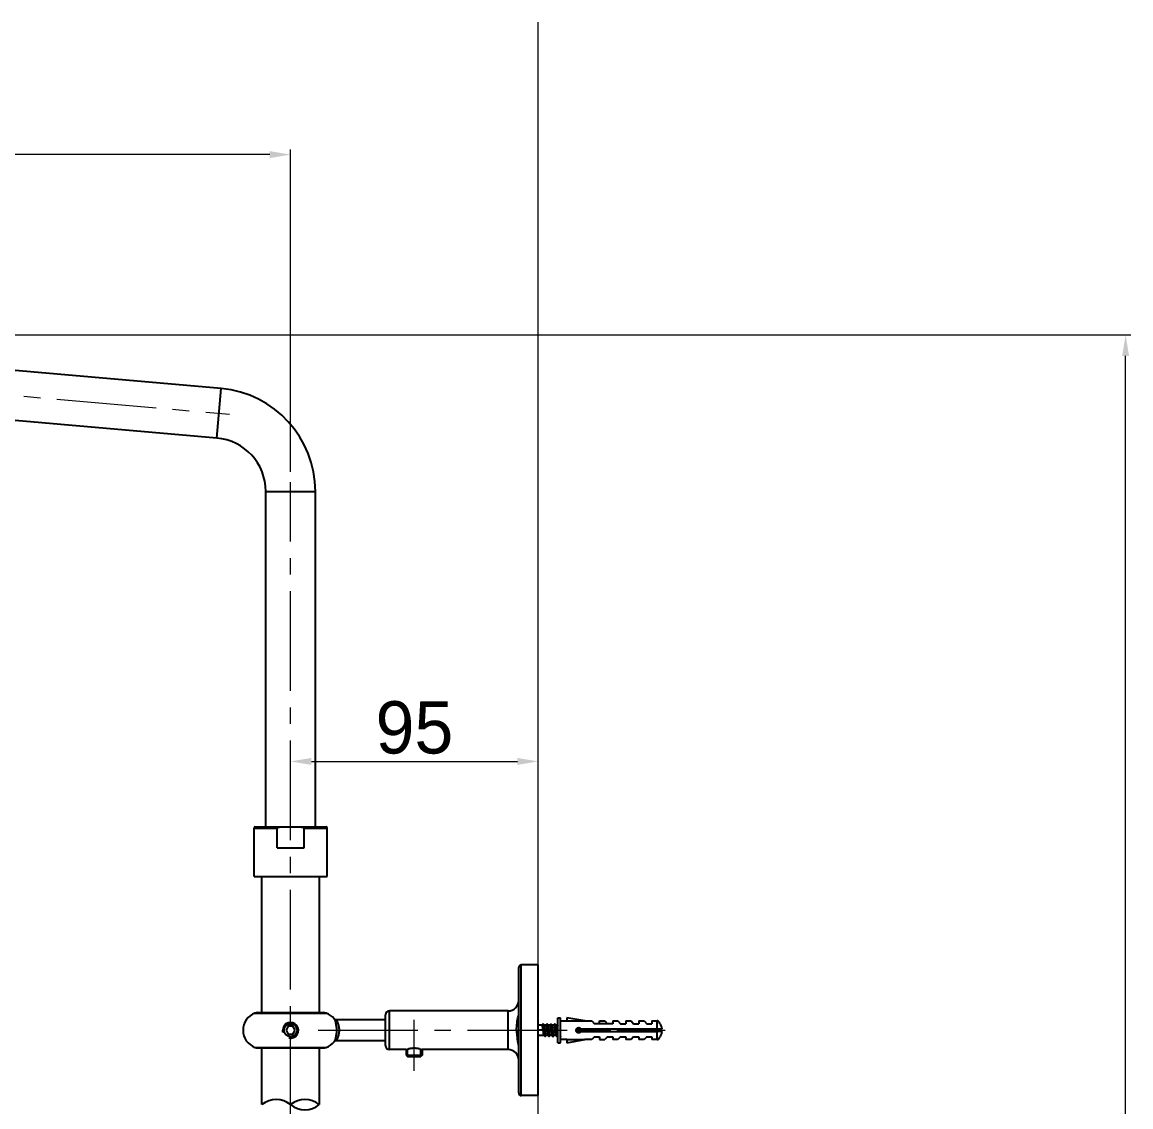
# Model space of a CAD drawing. Extents: x 0 to 3160, y 0 to 2315.
# Drawn here: x 1993.9 to 2418.2, y 1040.7 to 1455.8 of the extents above; entities that cross this region are included whole.
import ezdxf

# ---------------------------------------------------------------- set-up
doc = ezdxf.new("R2010")
doc.units = 0
doc.header["$LTSCALE"] = 4
doc.header["$MEASUREMENT"] = 0
doc.header["$PDMODE"] = 3
doc.header["$PDSIZE"] = -10
doc.linetypes.add('CENTER2', pattern=[28.575, 19.05, -3.175, 3.175, -3.175])
doc.layers.get('0').update_dxf_attribs({"linetype": 'CONTINUOUS'})
doc.layers.get('DEFPOINTS').update_dxf_attribs({"linetype": 'CONTINUOUS'})
doc.layers.add('1', color=7, linetype='CONTINUOUS', true_color=0xffffff)
doc.layers.add('Cneter', color=1, linetype='CENTER2', lineweight=13)
doc.layers.add('치수선', color=7, linetype='CONTINUOUS', lineweight=20)
doc.layers.add('DEF_LAYER_ASSEM_MEMBER', color=7, linetype='CONTINUOUS')
doc.styles.add('Daelim Dimension', font='')
doc.styles.get('Daelim Dimension').set_extended_font_data('나눔고딕')
doc.dimstyles.new('DEFAULT', dxfattribs={"dimscale": 2, "dimtxt": 2, "dimasz": 2, "dimexe": 0, "dimexo": 2, "dimgap": 1, "dimtad": 1, "dimdec": 1, "dimzin": 9, "dimdsep": 46, "dimtxsty": 'Daelim Dimension', "dimcen": 0.5, "dimclrd": 252, "dimclre": 252, "dimclrt": 3, "dimadec": 1, "dimazin": 0, "dimtfac": 1, "dimtdec": 1, "dimtix": 1, "dimtmove": 0, "dimatfit": 3, "dimfxl": 1, "dimtolj": 1, "dimtzin": 1, "dimlwd": 9, "dimlwe": 9, "dimarcsym": 0})

# ---------------------------------------------------------------- blocks, each defined once
blk = doc.blocks.new('*D1')
at = {"color": 5, "lineweight": 9, "ltscale": 0.5, "transparency": 16777216}
for p, q in [((1689.25, 1258.51), (1689.25, 1407.09)), ((2088.61, 1405.09), (1697.25, 1405.09)), ((2096.61, 1283.72), (2096.61, 1407.09))]:
    blk.add_line(p, q, dxfattribs=at)
at = {"color": 5, "ltscale": 0.5, "transparency": 16777216}
for points in [[(1697.25, 1406.42), (1697.25, 1403.75), (1689.25, 1405.09)], [(2088.61, 1406.42), (2088.61, 1403.75), (2096.61, 1405.09)]]:
    blk.add_solid(points, dxfattribs=at)
at = {"layer": 'DEFPOINTS', "color": 0, "ltscale": 0.5, "transparency": 16777216}
for p in [(1689.25, 1405.09), (2096.61, 1279.72), (1689.25, 1254.51)]:
    blk.add_point(p, dxfattribs=at)
at = {"color": 7, "ltscale": 0.5, "transparency": 16777216, "insert": (1892.93, 1417.9), "char_height": 20, "attachment_point": 5, "style": 'Daelim Dimension'}
blk.add_mtext('\\A1;400', dxfattribs=at)
blk = doc.blocks.new('*D2')
at = {"color": 5, "lineweight": 9, "ltscale": 0.5, "transparency": 16777216}
for p, q in [((1741.3, 1336.08), (2418.23, 1336.08)), ((2416.23, 461.47), (2416.23, 1328.08)), ((2221.41, 453.47), (2418.23, 453.47))]:
    blk.add_line(p, q, dxfattribs=at)
at = {"color": 5, "ltscale": 0.5, "transparency": 16777216}
for points in [[(2414.9, 1328.08), (2417.56, 1328.08), (2416.23, 1336.08)], [(2414.9, 461.47), (2417.56, 461.47), (2416.23, 453.47)]]:
    blk.add_solid(points, dxfattribs=at)
at = {"layer": 'DEFPOINTS', "color": 0, "ltscale": 0.5, "transparency": 16777216}
for p in [(1737.3, 1336.08), (2416.23, 1336.08), (2217.41, 453.47)]:
    blk.add_point(p, dxfattribs=at)
at = {"color": 7, "ltscale": 0.5, "transparency": 16777216, "insert": (2400.52, 893.01), "char_height": 20, "attachment_point": 5, "rotation": 90, "style": 'Daelim Dimension'}
blk.add_mtext('\\A1;(1140)', dxfattribs=at)
blk = doc.blocks.new('*D5')
at = {"color": 5, "lineweight": 9, "ltscale": 0.5, "transparency": 16777216}
for p, q in [((2096.61, 1167.09), (2096.61, 1174.89)), ((2104.61, 1172.89), (2183.41, 1172.89)), ((2191.41, 1168.82), (2191.41, 1174.89))]:
    blk.add_line(p, q, dxfattribs=at)
at = {"color": 5, "ltscale": 0.5, "transparency": 16777216}
for points in [[(2104.61, 1174.23), (2104.61, 1171.56), (2096.61, 1172.89)], [(2183.41, 1174.23), (2183.41, 1171.56), (2191.41, 1172.89)]]:
    blk.add_solid(points, dxfattribs=at)
at = {"layer": 'DEFPOINTS', "color": 0, "ltscale": 0.5, "transparency": 16777216}
for p in [(2191.41, 1172.89), (2096.61, 1163.09), (2191.41, 1164.82)]:
    blk.add_point(p, dxfattribs=at)
at = {"color": 7, "ltscale": 0.5, "transparency": 16777216, "insert": (2144.01, 1185.78), "char_height": 20, "attachment_point": 5, "style": 'Daelim Dimension'}
blk.add_mtext('\\A1;95', dxfattribs=at)

msp = doc.modelspace()

# ---------------------------------------------------------------- linework, layer by layer
at = {"ltscale": 0.5}
for centre, start, end in [((2091.11, 1034.99), 50.0338, 129.9662), ((2102.11, 1034.99), 50.0338, 129.9662), ((2102.11, 1048.12), 230.0338, 309.9662)]:
    msp.add_arc(centre, 8.56, start, end, dxfattribs=at)
at = {"layer": '1', "color": 7, "linetype": 'Continuous'}
for p, q in [((2183.81, 1075.5), (2183.81, 1064.55)), ((2198.91, 1074.83), (2199.91, 1074.83)), ((2198.91, 1065.23), (2198.91, 1074.83)), ((2199.91, 1065.23), (2199.91, 1074.83)), ((2209.29, 1073.61), (2202.41, 1074.83)), ((2202.41, 1074.83), (2202.41, 1073.61)), ((2192.92, 1071.92), (2191.41, 1071.92)), ((2193.29, 1070.03), (2191.41, 1070.03)), ((2194.42, 1071.92), (2193.51, 1071.92)), ((2193.85, 1070.03), (2194.79, 1070.03)), ((2195.92, 1071.92), (2195.01, 1071.92)), ((2195.35, 1070.03), (2196.29, 1070.03)), ((2197.42, 1071.92), (2196.51, 1071.92)), ((2196.85, 1070.03), (2197.79, 1070.03)), ((2198.91, 1071.92), (2197.98, 1071.92)), ((2198.35, 1070.03), (2198.91, 1070.03)), ((2199.91, 1073.63), (2202.41, 1073.63)), ((2202.41, 1073.61), (2209.29, 1073.61)), ((2205.92, 1070.03), (2206.79, 1070.03)), ((2207.35, 1070.03), (2208.29, 1070.03)), ((2207.78, 1070.53), (2236.91, 1070.53)), ((2207.78, 1069.53), (2236.91, 1069.53)), ((2208.85, 1070.03), (2209.79, 1070.03)), ((2209.22, 1073.63), (2211.91, 1073.63)), ((2210.35, 1070.03), (2211.29, 1070.03)), ((2211.85, 1070.03), (2212.83, 1070.03)), ((2211.91, 1073.63), (2212.91, 1072.53)), ((2219.91, 1072.53), (2212.91, 1072.53)), ((2213.33, 1070.03), (2214.15, 1070.03)), ((2214.15, 1070.53), (2214.15, 1070.03)), ((2214.15, 1070.03), (2214.15, 1069.53)), ((2214.82, 1070.03), (2215.9, 1070.03)), ((2214.91, 1073.63), (2216.91, 1073.63)), ((2214.91, 1072.53), (2214.91, 1073.63)), ((2216.35, 1070.03), (2217.53, 1070.03)), ((2216.91, 1073.63), (2217.91, 1072.53)), ((2219.15, 1070.03), (2217.73, 1070.03)), ((2219.15, 1070.03), (2217.83, 1070.53)), ((2217.83, 1069.53), (2217.86, 1069.54)), ((2217.95, 1069.63), (2217.9, 1069.53)), ((2217.92, 1069.56), (2219.15, 1070.03)), ((2219.91, 1073.63), (2221.91, 1073.63)), ((2219.91, 1073.63), (2219.91, 1072.53)), ((2221.91, 1073.63), (2222.91, 1072.53)), ((2222.91, 1072.53), (2224.91, 1072.53)), ((2224.91, 1073.63), (2226.91, 1073.63)), ((2224.91, 1073.63), (2224.91, 1072.53)), ((2226.91, 1073.63), (2227.91, 1072.53)), ((2227.91, 1072.53), (2229.91, 1072.53)), ((2229.91, 1073.63), (2231.91, 1073.63)), ((2229.91, 1073.63), (2229.91, 1072.53)), ((2231.91, 1073.63), (2232.91, 1072.53)), ((2232.91, 1072.53), (2234.91, 1072.53)), ((2234.91, 1073.63), (2236.91, 1073.63)), ((2234.91, 1073.63), (2234.91, 1072.53)), ((2236.91, 1070.53), (2236.91, 1073.63)), ((2236.91, 1066.43), (2236.91, 1069.53)), ((2191.41, 1068.14), (2193.65, 1068.14)), ((2194.22, 1068.14), (2195.15, 1068.14)), ((2195.72, 1068.14), (2196.65, 1068.14)), ((2197.22, 1068.14), (2198.15, 1068.14)), ((2198.72, 1068.14), (2198.91, 1068.14)), ((2198.91, 1065.23), (2199.91, 1065.23)), ((2202.41, 1066.43), (2199.91, 1066.43)), ((2202.41, 1066.44), (2209.29, 1066.44)), ((2202.41, 1066.44), (2202.41, 1065.23)), ((2202.41, 1065.23), (2209.29, 1066.44)), ((2211.91, 1066.43), (2209.22, 1066.43)), ((2212.91, 1067.53), (2211.91, 1066.43)), ((2212.91, 1067.53), (2214.91, 1067.53)), ((2214.91, 1067.53), (2214.91, 1066.43)), ((2214.91, 1066.43), (2216.91, 1066.43)), ((2217.91, 1067.53), (2216.91, 1066.43)), ((2217.91, 1067.53), (2219.91, 1067.53)), ((2219.91, 1067.53), (2219.91, 1066.43)), ((2221.91, 1066.43), (2219.91, 1066.43)), ((2222.91, 1067.53), (2221.91, 1066.43)), ((2222.91, 1067.53), (2224.91, 1067.53)), ((2224.91, 1067.53), (2224.91, 1066.43)), ((2226.91, 1066.43), (2224.91, 1066.43)), ((2227.91, 1067.53), (2226.91, 1066.43)), ((2227.91, 1067.53), (2229.91, 1067.53)), ((2229.91, 1067.53), (2229.91, 1066.43)), ((2231.91, 1066.43), (2229.91, 1066.43)), ((2232.91, 1067.53), (2231.91, 1066.43)), ((2232.91, 1067.53), (2234.91, 1067.53)), ((2234.91, 1067.53), (2234.91, 1066.43)), ((2236.91, 1066.43), (2234.91, 1066.43))]:
    msp.add_line(p, q, dxfattribs=at)
at = {"layer": '1', "color": 7, "linetype": 'Continuous', "extrusion": (0, 0, -1)}
for centre, radius, start, end in [((-2204.9, 1070.03), 21.79, 0, 14.5546), ((-2184.29, 1064.68), 0.5, 320.0309, 345.4454)]:
    msp.add_arc(centre, radius, start, end, dxfattribs=at)
at = {"layer": '1', "color": 7, "linetype": 'Continuous'}
for centre, radius, start, end in [((2184.29, 1075.38), 0.5, 140.0309, 165.4454), ((2204.9, 1070.03), 21.79, 180, 194.5546)]:
    msp.add_arc(centre, radius, start, end, dxfattribs=at)
for points, degree in [([(2193.23, 1072.4), (2193.05, 1072.14), (2192.87, 1071.88)], 2), ([(2193.55, 1071.82), (2193.44, 1072.08), (2193.33, 1072.35)], 2), ([(2194.73, 1072.4), (2194.55, 1072.14), (2194.37, 1071.88)], 2), ([(2195.05, 1071.81), (2194.94, 1072.07), (2194.83, 1072.33)], 2), ([(2196.23, 1072.4), (2196.05, 1072.14), (2195.87, 1071.88)], 2), ([(2196.55, 1071.8), (2196.44, 1072.06), (2196.33, 1072.33)], 2), ([(2197.71, 1072.36), (2197.61, 1072.21), (2197.5, 1072.06), (2197.4, 1071.91)], 3), ([(2198.1, 1071.64), (2198, 1071.87), (2197.89, 1072.11)], 2), ([(2198.9, 1071.92), (2198.89, 1071.9), (2198.88, 1071.89)], 2), ([(2208.29, 1070.03), (2208.27, 1070.2), (2208.25, 1070.37), (2208.23, 1070.53)], 3), ([(2208.85, 1070.03), (2208.87, 1069.86), (2208.89, 1069.69), (2208.91, 1069.52)], 3), ([(2209.79, 1070.03), (2209.77, 1070.2), (2209.75, 1070.37), (2209.73, 1070.53)], 3), ([(2210.09, 1070.53), (2210.12, 1070.2), (2210.16, 1069.86), (2210.19, 1069.52)], 3), ([(2210.34, 1070.03), (2210.37, 1069.86), (2210.39, 1069.69), (2210.41, 1069.52)], 3), ([(2211.29, 1070.03), (2211.27, 1070.2), (2211.25, 1070.37), (2211.23, 1070.53)], 3), ([(2211.85, 1070.03), (2211.87, 1069.86), (2211.89, 1069.69), (2211.91, 1069.52)], 3), ([(2213.26, 1070.53), (2213.28, 1070.37), (2213.31, 1070.2), (2213.33, 1070.03)], 3), ([(2217.73, 1070.03), (2217.74, 1070.02), (2217.75, 1070), (2217.76, 1069.97), (2217.77, 1069.94), (2217.78, 1069.92), (2217.79, 1069.89), (2217.8, 1069.87), (2217.81, 1069.85), (2217.82, 1069.83), (2217.82, 1069.81), (2217.83, 1069.8), (2217.84, 1069.78), (2217.85, 1069.77), (2217.86, 1069.76), (2217.86, 1069.74), (2217.87, 1069.73), (2217.87, 1069.72), (2217.88, 1069.71), (2217.89, 1069.71), (2217.89, 1069.7), (2217.9, 1069.69), (2217.9, 1069.69), (2217.9, 1069.68), (2217.91, 1069.68), (2217.91, 1069.67), (2217.92, 1069.67), (2217.92, 1069.66), (2217.92, 1069.66), (2217.93, 1069.66), (2217.93, 1069.65), (2217.93, 1069.65), (2217.93, 1069.65), (2217.94, 1069.65), (2217.94, 1069.64), (2217.94, 1069.64), (2217.94, 1069.64), (2217.94, 1069.64), (2217.94, 1069.64), (2217.95, 1069.64), (2217.95, 1069.64), (2217.95, 1069.64), (2217.95, 1069.63), (2217.95, 1069.63)], 3), ([(2193.62, 1068.17), (2193.8, 1067.91), (2193.98, 1067.65)], 2), ([(2195.12, 1068.17), (2195.31, 1067.91), (2195.49, 1067.65)], 2), ([(2196.62, 1068.18), (2196.8, 1067.91), (2196.99, 1067.65)], 2), ([(2198.11, 1068.19), (2198.29, 1067.93), (2198.47, 1067.67)], 2), ([(2199.91, 1067.76), (2199.94, 1067.71), (2199.98, 1067.65)], 2)]:
    msp.add_open_spline(points, degree=degree, dxfattribs=at)
for points, knots in [([(2193.29, 1070.03), (2193.27, 1070.24), (2193.24, 1070.46), (2193.19, 1070.86), (2193.16, 1071.05), (2193.1, 1071.38), (2193.08, 1071.52), (2193.02, 1071.75), (2193, 1071.83), (2192.95, 1071.9), (2192.94, 1071.91), (2192.92, 1071.92)], [0, 0, 0, 0, 0.216577, 0.216577, 0.433143, 0.433143, 0.649739, 0.649739, 0.866295, 0.866295, 1, 1, 1, 1]), ([(2193.19, 1072.31), (2193.23, 1072.43), (2193.32, 1072.5), (2193.46, 1071.82), (2193.61, 1070.35), (2193.76, 1068.76), (2193.92, 1067.67), (2194.07, 1067.53), (2194.16, 1068.03), (2194.21, 1068.36)], [0, 0, 0, 0, 0.109813, 0.26107, 0.412326, 0.563583, 0.714839, 0.866096, 1, 1, 1, 1]), ([(2193.67, 1068.14), (2193.66, 1068.14), (2193.65, 1068.14), (2193.61, 1068.18), (2193.58, 1068.25), (2193.53, 1068.44), (2193.5, 1068.57), (2193.45, 1068.88), (2193.42, 1069.06), (2193.37, 1069.45), (2193.34, 1069.66), (2193.31, 1069.92), (2193.3, 1069.98), (2193.29, 1070.03)], [0, 0, 0, 0, 0.082912, 0.082912, 0.299357, 0.299357, 0.515868, 0.515868, 0.732315, 0.732315, 0.948817, 0.948817, 1, 1, 1, 1]), ([(2193.47, 1071.92), (2193.48, 1071.92), (2193.49, 1071.91), (2193.53, 1071.87), (2193.56, 1071.81), (2193.61, 1071.61), (2193.64, 1071.48), (2193.69, 1071.18), (2193.72, 1070.99), (2193.77, 1070.6), (2193.8, 1070.39), (2193.83, 1070.13), (2193.84, 1070.08), (2193.85, 1070.03)], [0, 0, 0, 0, 0.082916, 0.082916, 0.299429, 0.299429, 0.515901, 0.515901, 0.732415, 0.732415, 0.948885, 0.948885, 1, 1, 1, 1]), ([(2193.85, 1070.03), (2193.87, 1069.81), (2193.9, 1069.6), (2193.95, 1069.2), (2193.98, 1069), (2194.03, 1068.67), (2194.06, 1068.53), (2194.12, 1068.31), (2194.14, 1068.22), (2194.2, 1068.14), (2194.22, 1068.13), (2194.28, 1068.18), (2194.31, 1068.25), (2194.33, 1068.34), (2194.33, 1068.35), (2194.33, 1068.35)], [0, 0, 0, 0, 0.16626, 0.16626, 0.332548, 0.332548, 0.498846, 0.498846, 0.66514, 0.66514, 0.831433, 0.831433, 0.997734, 0.997734, 1, 1, 1, 1]), ([(2194.79, 1070.03), (2194.77, 1070.24), (2194.74, 1070.46), (2194.69, 1070.86), (2194.66, 1071.05), (2194.6, 1071.38), (2194.58, 1071.52), (2194.52, 1071.75), (2194.5, 1071.83), (2194.45, 1071.9), (2194.44, 1071.91), (2194.42, 1071.92)], [0, 0, 0, 0, 0.216533, 0.216533, 0.4331, 0.4331, 0.649732, 0.649732, 0.866301, 0.866301, 1, 1, 1, 1]), ([(2194.7, 1072.32), (2194.74, 1072.46), (2194.84, 1072.46), (2194.99, 1071.52), (2195.15, 1069.96), (2195.3, 1068.43), (2195.45, 1067.54), (2195.59, 1067.63), (2195.68, 1068.13), (2195.71, 1068.38)], [0, 0, 0, 0, 0.141438, 0.292818, 0.444197, 0.595577, 0.746957, 0.898337, 1, 1, 1, 1]), ([(2195.17, 1068.14), (2195.16, 1068.14), (2195.15, 1068.14), (2195.11, 1068.18), (2195.08, 1068.25), (2195.03, 1068.44), (2195, 1068.57), (2194.95, 1068.88), (2194.92, 1069.06), (2194.87, 1069.45), (2194.84, 1069.66), (2194.81, 1069.92), (2194.8, 1069.98), (2194.79, 1070.03)], [0, 0, 0, 0, 0.082872, 0.082872, 0.299351, 0.299351, 0.515817, 0.515817, 0.732312, 0.732312, 0.948769, 0.948769, 1, 1, 1, 1]), ([(2194.97, 1071.92), (2194.98, 1071.92), (2194.99, 1071.91), (2195.03, 1071.87), (2195.06, 1071.81), (2195.11, 1071.61), (2195.14, 1071.48), (2195.19, 1071.18), (2195.22, 1070.99), (2195.27, 1070.6), (2195.3, 1070.39), (2195.33, 1070.13), (2195.34, 1070.08), (2195.35, 1070.03)], [0, 0, 0, 0, 0.082879, 0.082879, 0.29936, 0.29936, 0.515857, 0.515857, 0.732346, 0.732346, 0.948836, 0.948836, 1, 1, 1, 1]), ([(2195.35, 1070.03), (2195.37, 1069.81), (2195.4, 1069.6), (2195.45, 1069.2), (2195.48, 1069), (2195.53, 1068.67), (2195.56, 1068.53), (2195.62, 1068.31), (2195.64, 1068.22), (2195.7, 1068.14), (2195.72, 1068.13), (2195.78, 1068.18), (2195.81, 1068.25), (2195.83, 1068.34), (2195.83, 1068.35), (2195.83, 1068.35)], [0, 0, 0, 0, 0.166273, 0.166273, 0.332557, 0.332557, 0.498874, 0.498874, 0.665156, 0.665156, 0.831471, 0.831471, 0.997754, 0.997754, 1, 1, 1, 1]), ([(2196.29, 1070.03), (2196.27, 1070.24), (2196.24, 1070.46), (2196.19, 1070.86), (2196.16, 1071.05), (2196.11, 1071.38), (2196.08, 1071.52), (2196.02, 1071.75), (2196, 1071.83), (2195.94, 1071.92), (2195.92, 1071.93), (2195.86, 1071.87), (2195.83, 1071.81), (2195.81, 1071.71), (2195.81, 1071.71), (2195.81, 1071.71)], [0, 0, 0, 0, 0.166251, 0.166251, 0.332541, 0.332541, 0.49882, 0.49882, 0.665122, 0.665122, 0.831394, 0.831394, 0.997707, 0.997707, 1, 1, 1, 1]), ([(2196.2, 1072.33), (2196.21, 1072.35), (2196.27, 1072.49), (2196.38, 1072.33), (2196.53, 1071.19), (2196.68, 1069.58), (2196.84, 1068.15), (2196.99, 1067.47), (2197.11, 1067.73), (2197.17, 1068.11), (2197.18, 1068.19)], [0, 0, 0, 0, 0.024536, 0.180475, 0.336414, 0.492353, 0.648292, 0.804231, 0.960171, 1, 1, 1, 1]), ([(2196.67, 1068.14), (2196.66, 1068.14), (2196.65, 1068.14), (2196.61, 1068.18), (2196.58, 1068.25), (2196.53, 1068.44), (2196.5, 1068.57), (2196.45, 1068.88), (2196.42, 1069.06), (2196.37, 1069.45), (2196.34, 1069.66), (2196.31, 1069.92), (2196.3, 1069.98), (2196.29, 1070.03)], [0, 0, 0, 0, 0.082938, 0.082938, 0.299459, 0.299459, 0.515907, 0.515907, 0.73242, 0.73242, 0.94887, 0.94887, 1, 1, 1, 1]), ([(2196.47, 1071.92), (2196.48, 1071.92), (2196.49, 1071.91), (2196.53, 1071.87), (2196.56, 1071.81), (2196.61, 1071.61), (2196.64, 1071.48), (2196.69, 1071.18), (2196.72, 1070.99), (2196.77, 1070.6), (2196.8, 1070.39), (2196.83, 1070.13), (2196.84, 1070.08), (2196.85, 1070.03)], [0, 0, 0, 0, 0.082912, 0.082912, 0.299393, 0.299393, 0.515915, 0.515915, 0.732394, 0.732394, 0.948914, 0.948914, 1, 1, 1, 1]), ([(2196.85, 1070.03), (2196.87, 1069.81), (2196.9, 1069.6), (2196.95, 1069.2), (2196.98, 1069), (2197.03, 1068.67), (2197.06, 1068.53), (2197.12, 1068.31), (2197.14, 1068.22), (2197.2, 1068.14), (2197.22, 1068.13), (2197.28, 1068.18), (2197.31, 1068.25), (2197.33, 1068.34), (2197.33, 1068.35), (2197.33, 1068.35)], [0, 0, 0, 0, 0.166313, 0.166313, 0.332607, 0.332607, 0.498897, 0.498897, 0.665186, 0.665186, 0.831483, 0.831483, 0.997767, 0.997767, 1, 1, 1, 1]), ([(2197.79, 1070.03), (2197.77, 1070.24), (2197.74, 1070.46), (2197.69, 1070.86), (2197.66, 1071.05), (2197.6, 1071.38), (2197.58, 1071.52), (2197.52, 1071.75), (2197.5, 1071.83), (2197.45, 1071.9), (2197.44, 1071.91), (2197.42, 1071.92)], [0, 0, 0, 0, 0.216651, 0.216651, 0.433312, 0.433312, 0.650033, 0.650033, 0.866684, 0.866684, 1, 1, 1, 1]), ([(2197.71, 1072.36), (2197.74, 1072.44), (2197.83, 1072.46), (2197.97, 1071.72), (2198.12, 1070.22), (2198.28, 1068.65), (2198.43, 1067.62), (2198.54, 1067.57), (2198.6, 1067.78), (2198.61, 1067.82)], [0, 0, 0, 0, 0.116681, 0.286695, 0.456709, 0.626723, 0.796737, 0.966751, 1, 1, 1, 1]), ([(2198.17, 1068.14), (2198.16, 1068.14), (2198.15, 1068.14), (2198.11, 1068.18), (2198.08, 1068.25), (2198.03, 1068.44), (2198, 1068.57), (2197.95, 1068.88), (2197.92, 1069.06), (2197.87, 1069.45), (2197.84, 1069.66), (2197.81, 1069.92), (2197.8, 1069.98), (2197.79, 1070.03)], [0, 0, 0, 0, 0.082886, 0.082886, 0.299333, 0.299333, 0.51583, 0.51583, 0.732286, 0.732286, 0.948773, 0.948773, 1, 1, 1, 1]), ([(2197.97, 1071.92), (2197.98, 1071.92), (2197.99, 1071.91), (2198.02, 1071.88), (2198.05, 1071.82), (2198.1, 1071.64), (2198.13, 1071.51), (2198.18, 1071.21), (2198.21, 1071.03), (2198.27, 1070.65), (2198.29, 1070.44), (2198.33, 1070.16), (2198.34, 1070.09), (2198.35, 1070.03)], [0, 0, 0, 0, 0.067651, 0.067651, 0.284224, 0.284224, 0.500777, 0.500777, 0.717357, 0.717357, 0.933907, 0.933907, 1, 1, 1, 1]), ([(2198.35, 1070.03), (2198.37, 1069.81), (2198.4, 1069.6), (2198.45, 1069.2), (2198.48, 1069), (2198.53, 1068.67), (2198.56, 1068.53), (2198.62, 1068.31), (2198.64, 1068.22), (2198.69, 1068.15), (2198.7, 1068.14), (2198.72, 1068.14)], [0, 0, 0, 0, 0.216547, 0.216547, 0.433125, 0.433125, 0.649733, 0.649733, 0.866316, 0.866316, 1, 1, 1, 1]), ([(2198.92, 1071.92), (2198.91, 1071.92), (2198.9, 1071.91), (2198.86, 1071.87), (2198.83, 1071.81), (2198.81, 1071.71), (2198.81, 1071.71), (2198.81, 1071.71)], [0, 0, 0, 0, 0.274126, 0.274126, 0.990182, 0.990182, 1, 1, 1, 1]), ([(2207.78, 1069.53), (2207.72, 1069.43), (2207.65, 1069.34), (2207.47, 1069.19), (2207.37, 1069.13), (2207.16, 1069.05), (2207.05, 1069.03), (2206.83, 1069.02), (2206.72, 1069.04), (2206.51, 1069.1), (2206.41, 1069.15), (2206.24, 1069.28), (2206.16, 1069.36), (2206.03, 1069.54), (2205.98, 1069.65), (2205.92, 1069.87), (2205.9, 1069.98), (2205.92, 1070.2), (2205.94, 1070.31), (2206.03, 1070.51), (2206.08, 1070.6), (2206.23, 1070.77), (2206.32, 1070.84), (2206.51, 1070.95), (2206.62, 1070.99), (2206.84, 1071.03), (2206.96, 1071.03), (2207.17, 1071), (2207.28, 1070.96), (2207.47, 1070.86), (2207.56, 1070.8), (2207.69, 1070.66), (2207.74, 1070.6), (2207.78, 1070.53)], [0, 0, 0, 0, 0.065161, 0.065161, 0.130339, 0.130339, 0.194977, 0.194977, 0.257251, 0.257251, 0.319114, 0.319114, 0.383058, 0.383058, 0.448416, 0.448416, 0.512353, 0.512353, 0.574344, 0.574344, 0.636718, 0.636718, 0.701199, 0.701199, 0.766469, 0.766469, 0.829755, 0.829755, 0.8914, 0.8914, 0.954269, 0.954269, 1, 1, 1, 1]), ([(2206.79, 1070.03), (2206.77, 1070.24), (2206.74, 1070.46), (2206.7, 1070.78), (2206.68, 1070.89), (2206.67, 1071)], [0, 0, 0, 0, 0.629164, 0.629164, 1, 1, 1, 1]), ([(2206.93, 1069.02), (2206.93, 1069.04), (2206.92, 1069.06), (2206.89, 1069.26), (2206.87, 1069.46), (2206.82, 1069.79), (2206.81, 1069.91), (2206.79, 1070.03)], [0, 0, 0, 0, 0.059464, 0.059464, 0.666451, 0.666451, 1, 1, 1, 1]), ([(2207.04, 1071.02), (2207.06, 1070.87), (2207.11, 1070.34), (2207.16, 1069.78), (2207.2, 1069.41)], [0, 0, 0, 0, 0.305938, 1, 1, 1, 1]), ([(2207.22, 1070.98), (2207.23, 1070.92), (2207.24, 1070.86), (2207.27, 1070.6), (2207.3, 1070.39), (2207.33, 1070.13), (2207.34, 1070.08), (2207.34, 1070.03)], [0, 0, 0, 0, 0.203396, 0.203396, 0.847895, 0.847895, 1, 1, 1, 1]), ([(2207.34, 1070.03), (2207.37, 1069.81), (2207.4, 1069.6), (2207.44, 1069.33), (2207.45, 1069.26), (2207.45, 1069.19)], [0, 0, 0, 0, 0.744047, 0.744047, 1, 1, 1, 1]), ([(2208.36, 1069.52), (2208.34, 1069.63), (2208.33, 1069.75), (2208.31, 1069.92), (2208.3, 1069.98), (2208.29, 1070.03)], [0, 0, 0, 0, 0.704609, 0.704609, 1, 1, 1, 1]), ([(2208.59, 1070.54), (2208.62, 1070.23), (2208.65, 1069.89), (2208.69, 1069.55), (2208.69, 1069.53)], [0, 0, 0, 0, 0.915262, 1, 1, 1, 1]), ([(2208.78, 1070.54), (2208.8, 1070.42), (2208.81, 1070.3), (2208.83, 1070.13), (2208.84, 1070.08), (2208.85, 1070.03)], [0, 0, 0, 0, 0.704873, 0.704873, 1, 1, 1, 1]), ([(2209.86, 1069.52), (2209.84, 1069.63), (2209.83, 1069.75), (2209.81, 1069.93), (2209.8, 1069.98), (2209.79, 1070.03)], [0, 0, 0, 0, 0.705016, 0.705016, 1, 1, 1, 1]), ([(2210.28, 1070.54), (2210.3, 1070.42), (2210.31, 1070.3), (2210.33, 1070.13), (2210.34, 1070.08), (2210.34, 1070.03)], [0, 0, 0, 0, 0.705056, 0.705056, 1, 1, 1, 1]), ([(2211.36, 1069.52), (2211.35, 1069.58), (2211.34, 1069.65), (2211.32, 1069.82), (2211.31, 1069.92), (2211.29, 1070.03)], [0, 0, 0, 0, 0.401447, 0.401447, 1, 1, 1, 1]), ([(2211.59, 1070.53), (2211.59, 1070.5), (2211.63, 1070.16), (2211.66, 1069.82), (2211.69, 1069.52)], [0, 0, 0, 0, 0.105619, 1, 1, 1, 1]), ([(2211.78, 1070.54), (2211.8, 1070.42), (2211.81, 1070.3), (2211.83, 1070.13), (2211.84, 1070.08), (2211.85, 1070.03)], [0, 0, 0, 0, 0.704764, 0.704764, 1, 1, 1, 1]), ([(2212.83, 1070.03), (2212.81, 1070.14), (2212.8, 1070.26), (2212.77, 1070.43), (2212.76, 1070.48), (2212.76, 1070.54)], [0, 0, 0, 0, 0.677968, 0.677968, 1, 1, 1, 1]), ([(2212.9, 1069.52), (2212.89, 1069.56), (2212.88, 1069.61), (2212.86, 1069.78), (2212.84, 1069.9), (2212.83, 1070.03)], [0, 0, 0, 0, 0.270903, 0.270903, 1, 1, 1, 1]), ([(2213.09, 1070.54), (2213.11, 1070.32), (2213.13, 1070.1), (2213.17, 1069.77), (2213.18, 1069.65), (2213.19, 1069.53)], [0, 0, 0, 0, 0.645139, 0.645139, 1, 1, 1, 1]), ([(2213.39, 1069.52), (2213.38, 1069.6), (2213.37, 1069.68), (2213.35, 1069.85), (2213.34, 1069.94), (2213.33, 1070.03)], [0, 0, 0, 0, 0.480663, 0.480663, 1, 1, 1, 1]), ([(2214.37, 1070.53), (2214.38, 1070.43), (2214.4, 1070.32), (2214.43, 1070.02), (2214.46, 1069.81), (2214.49, 1069.58), (2214.49, 1069.55), (2214.5, 1069.52)], [0, 0, 0, 0, 0.306369, 0.306369, 0.905653, 0.905653, 1, 1, 1, 1]), ([(2214.58, 1070.56), (2214.59, 1070.45), (2214.61, 1070.33), (2214.64, 1070), (2214.67, 1069.77), (2214.7, 1069.56)], [0, 0, 0, 0, 0.34776, 0.34776, 1, 1, 1, 1]), ([(2214.74, 1070.53), (2214.76, 1070.4), (2214.79, 1070.26), (2214.81, 1070.1), (2214.82, 1070.06), (2214.82, 1070.03)], [0, 0, 0, 0, 0.798912, 0.798912, 1, 1, 1, 1]), ([(2214.82, 1070.03), (2214.82, 1070.01), (2214.83, 1070), (2214.84, 1069.92), (2214.85, 1069.85), (2214.87, 1069.7), (2214.89, 1069.6), (2214.9, 1069.52)], [0, 0, 0, 0, 0.090296, 0.090296, 0.452609, 0.452609, 1, 1, 1, 1]), ([(2215.9, 1070.03), (2215.88, 1070.15), (2215.85, 1070.28), (2215.82, 1070.45), (2215.81, 1070.49), (2215.8, 1070.53)], [0, 0, 0, 0, 0.742619, 0.742619, 1, 1, 1, 1]), ([(2216.01, 1069.52), (2215.99, 1069.63), (2215.96, 1069.75), (2215.92, 1069.92), (2215.91, 1069.98), (2215.9, 1070.03)], [0, 0, 0, 0, 0.709321, 0.709321, 1, 1, 1, 1]), ([(2216.06, 1070.57), (2216.07, 1070.48), (2216.08, 1070.4), (2216.12, 1070.14), (2216.15, 1069.96), (2216.19, 1069.7), (2216.2, 1069.62), (2216.22, 1069.55)], [0, 0, 0, 0, 0.244182, 0.244182, 0.763734, 0.763734, 1, 1, 1, 1]), ([(2216.24, 1070.53), (2216.26, 1070.44), (2216.28, 1070.34), (2216.32, 1070.17), (2216.33, 1070.1), (2216.35, 1070.03)], [0, 0, 0, 0, 0.580213, 0.580213, 1, 1, 1, 1]), ([(2216.35, 1070.03), (2216.35, 1070.02), (2216.35, 1070.02), (2216.35, 1070.01), (2216.35, 1070), (2216.37, 1069.94), (2216.38, 1069.89), (2216.41, 1069.73), (2216.44, 1069.62), (2216.47, 1069.53), (2216.47, 1069.53), (2216.47, 1069.53)], [0, 0, 0, 0, 0.016011, 0.016011, 0.080069, 0.080069, 0.337327, 0.337327, 0.99933, 0.99933, 1, 1, 1, 1]), ([(2217.53, 1070.03), (2217.5, 1070.1), (2217.47, 1070.18), (2217.41, 1070.32), (2217.37, 1070.4), (2217.33, 1070.49), (2217.32, 1070.51), (2217.31, 1070.53)], [0, 0, 0, 0, 0.419091, 0.419091, 0.841335, 0.841335, 1, 1, 1, 1]), ([(2217.47, 1070.6), (2217.49, 1070.55), (2217.5, 1070.5), (2217.54, 1070.35), (2217.57, 1070.25), (2217.63, 1070.06), (2217.66, 1069.97), (2217.71, 1069.8), (2217.74, 1069.73), (2217.78, 1069.66), (2217.78, 1069.66), (2217.78, 1069.65)], [0, 0, 0, 0, 0.162007, 0.162007, 0.449258, 0.449258, 0.719269, 0.719269, 0.974011, 0.974011, 1, 1, 1, 1]), ([(2217.56, 1070.48), (2217.55, 1070.49), (2217.54, 1070.51), (2217.53, 1070.52), (2217.53, 1070.53)], [0, 0, 0, 0, 0.846117, 1, 1, 1, 1]), ([(2217.82, 1069.59), (2217.81, 1069.6), (2217.8, 1069.61), (2217.76, 1069.64), (2217.72, 1069.68), (2217.66, 1069.77), (2217.63, 1069.83), (2217.58, 1069.93), (2217.55, 1069.98), (2217.53, 1070.03)], [0, 0, 0, 0, 0.097685, 0.097685, 0.430319, 0.430319, 0.762286, 0.762286, 1, 1, 1, 1]), ([(2217.56, 1070.48), (2217.56, 1070.47), (2217.57, 1070.45), (2217.6, 1070.38), (2217.63, 1070.31), (2217.68, 1070.17), (2217.71, 1070.1), (2217.73, 1070.03)], [0, 0, 0, 0, 0.119809, 0.119809, 0.559091, 0.559091, 1, 1, 1, 1]), ([(2238.88, 1070.53), (2238.88, 1070.53), (2238.86, 1070.64), (2238.77, 1070.97), (2238.58, 1071.5), (2238.32, 1072.1), (2238, 1072.7), (2237.64, 1073.21), (2237.27, 1073.55), (2237.03, 1073.63), (2236.91, 1073.63)], [0, 0, 0, 0, 0.000834, 0.101332, 0.216692, 0.348043, 0.495128, 0.655797, 0.825944, 1, 1, 1, 1]), ([(2236.91, 1070.53), (2237.13, 1070.53), (2237.36, 1070.53), (2237.78, 1070.53), (2237.98, 1070.53), (2238.32, 1070.53), (2238.47, 1070.53), (2238.71, 1070.53), (2238.8, 1070.53), (2238.86, 1070.53), (2238.87, 1070.53), (2238.88, 1070.53)], [0, 0, 0, 0, 0.238866, 0.238866, 0.477697, 0.477697, 0.717085, 0.717085, 0.958428, 0.958428, 1, 1, 1, 1]), ([(2236.91, 1066.43), (2237.03, 1066.43), (2237.27, 1066.5), (2237.64, 1066.84), (2238, 1067.35), (2238.32, 1067.95), (2238.58, 1068.56), (2238.77, 1069.08), (2238.86, 1069.41), (2238.88, 1069.53), (2238.88, 1069.53)], [0, 0, 0, 0, 0.173972, 0.344037, 0.504628, 0.651641, 0.782929, 0.898232, 0.998682, 1, 1, 1, 1]), ([(2238.88, 1069.53), (2238.86, 1069.53), (2238.83, 1069.53), (2238.72, 1069.53), (2238.6, 1069.53), (2238.31, 1069.53), (2238.13, 1069.53), (2237.75, 1069.53), (2237.53, 1069.53), (2237.18, 1069.53), (2237.05, 1069.53), (2236.91, 1069.53)], [0, 0, 0, 0, 0.118452, 0.118452, 0.370869, 0.370869, 0.615066, 0.615066, 0.855315, 0.855315, 1, 1, 1, 1])]:
    msp.add_open_spline(points, degree=3, knots=knots, dxfattribs=at)
at = {"layer": 'Cneter', "lineweight": 5, "ltscale": 0.5}
for p, q in [((1722.51, 1336.43), (2073.21, 1305.75)), ((2096.61, 456.97), (2096.61, 1279.72)), ((2143.91, 1054.5), (2143.91, 1074.03)), ((2107.2, 1070.03), (2240.04, 1070.03))]:
    msp.add_line(p, q, dxfattribs=at)
at = {"layer": 'DEF_LAYER_ASSEM_MEMBER', "color": 7, "linetype": 'Continuous'}
for p, q in [((2070.05, 1315.56), (1727.32, 1345.54)), ((2068.4, 1296.63), (1725.67, 1326.61)), ((2087.11, 1147.83), (2087.11, 1276.21)), ((2106.11, 1147.83), (2106.11, 1276.21)), ((2082.61, 1128.83), (2082.61, 1147.33)), ((2083.11, 1147.83), (2110.11, 1147.83)), ((2091.41, 1139.83), (2091.41, 1147.33)), ((2101.81, 1139.83), (2101.81, 1147.33)), ((2110.61, 1128.83), (2110.61, 1147.33)), ((2091.41, 1139.83), (2101.81, 1139.83)), ((2082.61, 1128.83), (2110.61, 1128.83)), ((2085.61, 1076.78), (2085.61, 1128.83)), ((2107.61, 1076.78), (2107.61, 1128.83)), ((2191.41, 1095.03), (2184.91, 1095.03)), ((2191.41, 1045.03), (2191.41, 1095.03)), ((2183.91, 1046.03), (2183.91, 1094.03)), ((2084.02, 1076.78), (2109.2, 1076.78)), ((2132.91, 1074.03), (2114.05, 1074.03)), ((2132.91, 1064.13), (2132.91, 1075.93)), ((2179.91, 1077.43), (2134.41, 1077.43)), ((2095.74, 1071.53), (2094.88, 1070.03)), ((2094.88, 1070.03), (2095.74, 1068.53)), ((2097.48, 1071.53), (2095.74, 1071.53)), ((2098.34, 1070.03), (2097.48, 1071.53)), ((2097.48, 1068.53), (2098.34, 1070.03)), ((2095.74, 1068.53), (2097.48, 1068.53)), ((2132.91, 1066.03), (2114.05, 1066.03)), ((2084.02, 1063.28), (2109.2, 1063.28)), ((2085.61, 1041.55), (2085.61, 1063.28)), ((2107.61, 1041.55), (2107.61, 1063.28)), ((2140.91, 1062.63), (2134.41, 1062.63)), ((2140.91, 1062.63), (2140.91, 1060.53)), ((2179.91, 1062.63), (2146.91, 1062.63)), ((2146.91, 1062.63), (2146.91, 1060.53)), ((2140.91, 1060.53), (2146.91, 1060.53)), ((2140.91, 1060.53), (2141.41, 1060.03)), ((2141.31, 1060.13), (2146.51, 1060.13)), ((2141.41, 1060.03), (2146.41, 1060.03)), ((2146.91, 1060.53), (2146.41, 1060.03)), ((2191.41, 1045.03), (2184.91, 1045.03))]:
    msp.add_line(p, q, dxfattribs=at)
at = {"layer": 'DEF_LAYER_ASSEM_MEMBER', "color": 9, "linetype": 'Continuous'}
for p, q in [((2068.4, 1296.63), (2070.05, 1315.56)), ((2087.11, 1276.21), (2106.11, 1276.21)), ((2082.61, 1147.33), (2091.41, 1147.33)), ((2101.81, 1147.33), (2110.61, 1147.33)), ((2184.91, 1045.03), (2184.91, 1095.03)), ((2082.97, 1076.59), (2110.25, 1076.59)), ((2134.41, 1062.63), (2134.41, 1077.43)), ((2179.91, 1062.63), (2179.91, 1077.43)), ((2082.97, 1063.46), (2110.25, 1063.46))]:
    msp.add_line(p, q, dxfattribs=at)
at = {"layer": 'DEF_LAYER_ASSEM_MEMBER', "color": 2, "linetype": 'Continuous'}
for p, q in [((2141.31, 1060.13), (2141.31, 1062.63)), ((2146.51, 1060.13), (2146.51, 1062.63))]:
    msp.add_line(p, q, dxfattribs=at)
at = {"layer": 'DEF_LAYER_ASSEM_MEMBER', "color": 7, "linetype": 'Continuous'}
msp.add_circle((2096.61, 1070.03), 2.5, dxfattribs=at)
for centre, radius, start, end in [((2066.61, 1276.21), 39.5, 0, 85), ((2066.61, 1276.21), 20.5, 0, 85), ((2083.11, 1147.33), 0.5, 90, 180), ((2110.11, 1147.33), 0.5, 0, 90), ((2184.91, 1094.03), 1, 90, 180), ((2179.91, 1081.43), 4, 270, 0), ((2085.41, 1070.03), 7, 110.3641, 249.6359), ((2084.02, 1073.78), 3, 90, 110.3641), ((2109.2, 1073.78), 3, 69.6359, 90), ((2107.81, 1070.03), 7, 38.6822, 69.6359), ((2114.05, 1075.03), 1, 218.6805, 269.9987), ((2134.41, 1075.93), 1.5, 90, 180), ((2107.81, 1070.03), 7, 290.3641, 321.3178), ((2114.05, 1065.03), 1, 90.0015, 141.3197), ((2084.02, 1066.28), 3, 249.6359, 270), ((2109.2, 1066.28), 3, 270, 290.3641), ((2134.41, 1064.13), 1.5, 180, 270), ((2179.91, 1058.63), 4, 0, 90), ((2184.91, 1046.03), 1, 180, 270)]:
    msp.add_arc(centre, radius, start, end, dxfattribs=at)
at = {"layer": 'DEF_LAYER_ASSEM_MEMBER', "color": 2, "linetype": 'Continuous'}
msp.add_arc((2096.61, 1070.03), 3, 255.7646, 180, dxfattribs=at)
at = {"layer": 'DEF_LAYER_ASSEM_MEMBER', "color": 7, "linetype": 'Continuous'}
for points, start_tangent, end_tangent in [([(2091.41, 1147.33), (2091.7, 1147.63), (2091.9, 1147.71), (2092.11, 1147.76), (2092.54, 1147.81), (2092.97, 1147.83)], (0, 1), (1, 0)), ([(2100.25, 1147.83), (2100.68, 1147.81), (2101.11, 1147.76), (2101.32, 1147.71), (2101.52, 1147.63), (2101.81, 1147.33)], (1, 0), (0, -1))]:
    msp.add_spline(points, degree=3, dxfattribs=dict(at, start_tangent=start_tangent, end_tangent=end_tangent))
at = {"layer": 'DEF_LAYER_ASSEM_MEMBER', "color": 9, "linetype": 'Continuous'}
for points, start_tangent, end_tangent in [([(2113.27, 1074.4), (2113.28, 1074.4), (2113.28, 1074.38), (2113.3, 1074.36), (2113.31, 1074.32), (2113.36, 1074.23), (2113.42, 1074.09), (2113.49, 1073.92), (2113.57, 1073.71), (2113.65, 1073.47), (2113.74, 1073.19), (2113.91, 1072.54), (2114.05, 1071.77), (2114.15, 1070.92), (2114.18, 1070.03), (2114.15, 1069.13), (2114.05, 1068.28), (2113.91, 1067.52), (2113.74, 1066.86), (2113.65, 1066.59), (2113.57, 1066.34), (2113.49, 1066.13), (2113.42, 1065.96), (2113.36, 1065.83), (2113.31, 1065.73), (2113.3, 1065.7), (2113.28, 1065.67), (2113.28, 1065.66), (2113.27, 1065.65)], (0.811038, -0.584993), (-0.810777, -0.585355)), ([(2114.05, 1074.03), (2114.06, 1074.02), (2114.07, 1074.01), (2114.08, 1073.98), (2114.1, 1073.95), (2114.13, 1073.9), (2114.16, 1073.85), (2114.24, 1073.72), (2114.33, 1073.55), (2114.43, 1073.35), (2114.54, 1073.12), (2114.64, 1072.86), (2114.84, 1072.26), (2115, 1071.58), (2115.11, 1070.82), (2115.15, 1070.03), (2115.11, 1069.23), (2115, 1068.48), (2114.84, 1067.79), (2114.64, 1067.19), (2114.54, 1066.93), (2114.43, 1066.7), (2114.33, 1066.5), (2114.24, 1066.34), (2114.16, 1066.2), (2114.13, 1066.15), (2114.1, 1066.11), (2114.08, 1066.07), (2114.07, 1066.05), (2114.06, 1066.03), (2114.05, 1066.03)], (0.961039, -0.276414), (-0.960949, -0.276725))]:
    msp.add_spline(points, degree=3, dxfattribs=dict(at, start_tangent=start_tangent, end_tangent=end_tangent))
at = {"layer": 'DEF_LAYER_ASSEM_MEMBER', "color": 2, "linetype": 'Continuous'}
for points, start_tangent, end_tangent in [([(2093.72, 1069.24), (2093.7, 1069.3), (2093.61, 1070.03)], (-0.264701, 0.964331), (0, 1)), ([(2140.91, 1062.63), (2140.93, 1062.64), (2141.1, 1062.7), (2141.44, 1062.82), (2141.93, 1062.98), (2142.53, 1063.12), (2143.21, 1063.23), (2143.91, 1063.26)], (0.927647, 0.373459), (0.999996, 0.002719)), ([(2143.91, 1063.26), (2144.61, 1063.23), (2145.29, 1063.12), (2145.89, 1062.98), (2146.38, 1062.82), (2146.72, 1062.7), (2146.89, 1062.64), (2146.91, 1062.63)], (0.999996, -0.002726), (0.927669, -0.373404))]:
    msp.add_spline(points, degree=3, dxfattribs=dict(at, start_tangent=start_tangent, end_tangent=end_tangent))
at = {"layer": '치수선'}
msp.add_line((2191.41, 289.09), (2191.41, 1455.76), dxfattribs=at)

# ---------------------------------------------------------------- dimensions: what is measured, and where the dimension line sits
at = {"color": 5, "ltscale": 0.5}
dim = msp.add_linear_dim(base=(1689.25, 1405.09), p1=(2096.61, 1279.72), p2=(1689.25, 1254.51), text='400', dimstyle='DEFAULT', override={"dimtxt": 10, "dimasz": 4, "dimexe": 1, "dimdec": 0, "dimclrd": 5, "dimclre": 5, "dimclrt": 7}, dxfattribs=at)
dim.commit()
dim.dimension.update_dxf_attribs({"geometry": '*D1', "text_midpoint": (1892.93, 1405.09), "dimtype": 160})
dim = msp.add_linear_dim(base=(2416.23, 1336.08), p1=(2217.41, 453.47), p2=(1737.3, 1336.08), angle=90, text='(1140)', dimstyle='DEFAULT', override={"dimtxt": 10, "dimasz": 4, "dimexe": 1, "dimdec": 0, "dimclrd": 5, "dimclre": 5, "dimclrt": 7}, dxfattribs=at)
dim.commit()
dim.dimension.update_dxf_attribs({"geometry": '*D2', "text_midpoint": (2416.23, 893.01), "dimtype": 160})
dim = msp.add_linear_dim(base=(2191.41, 1172.89), p1=(2096.61, 1163.09), p2=(2191.41, 1164.82), dimstyle='DEFAULT', override={"dimtxt": 10, "dimasz": 4, "dimexe": 1, "dimdec": 0, "dimclrd": 5, "dimclre": 5, "dimclrt": 7}, dxfattribs=at)
dim.commit()
dim.dimension.update_dxf_attribs({"geometry": '*D5', "text_midpoint": (2144.01, 1172.89), "dimtype": 160})

doc.saveas('drawing.dxf')
